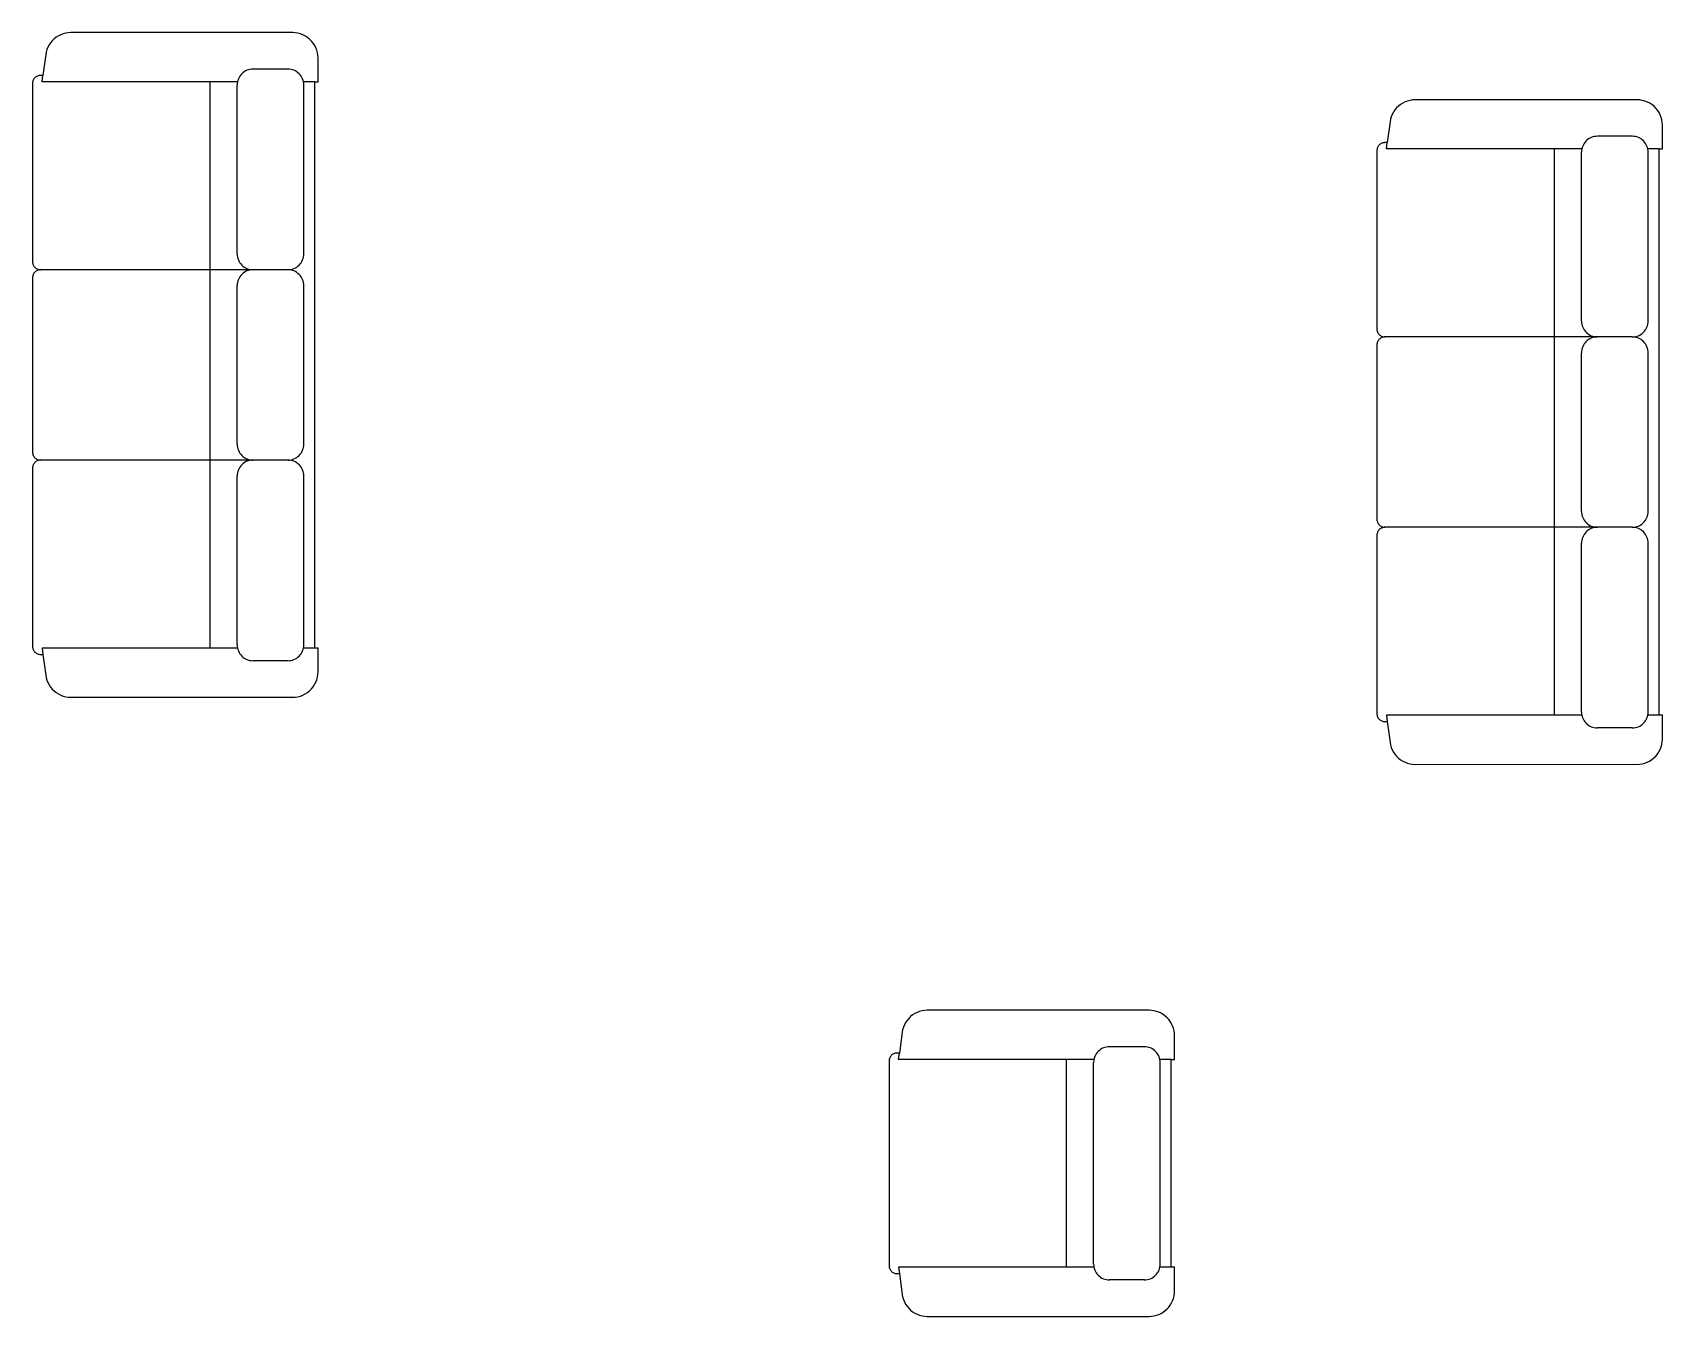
# Model space of a CAD drawing. Header units: millimetres. Extents: x 0 to 1313252738, y -131 to 560100888.
# Drawn here: x 1313247600 to 1313252738, y 559988396 to 559992443 of the extents above; entities that cross this region are included whole.
import ezdxf

# ---------------------------------------------------------------- set-up
doc = ezdxf.new("R2010")
doc.units = ezdxf.units.MM
doc.layers.add('設備-家具1階', color=7, linetype='Continuous')

msp = doc.modelspace()

# ---------------------------------------------------------------- linework, layer by layer
at = {"layer": '設備-家具1階', "color": 7, "linetype": 'Continuous'}
for p, q in [((1313248404.723, 559992327.748), (1313248294.722, 559992327.748)), ((1313247629.718, 559992287.748), (1313247632.384, 559992307.748)), ((1313248245.732, 559992287.748), (1313247629.718, 559992287.748)), ((1313248159.722, 559990502.747), (1313248159.722, 559992287.748)), ((1313248244.722, 559991745.248), (1313248244.722, 559992277.748)), ((1313248489.724, 559992287.748), (1313248453.713, 559992287.748)), ((1313248454.724, 559991745.248), (1313248454.724, 559992277.748)), ((1313251868.247, 559992075.91), (1313251870.913, 559992095.91)), ((1313252484.262, 559992075.91), (1313251868.247, 559992075.91)), ((1313252398.251, 559990290.909), (1313252398.251, 559992075.91)), ((1313252643.252, 559992115.91), (1313252533.252, 559992115.91)), ((1313252728.253, 559992075.91), (1313252692.243, 559992075.91)), ((1313252483.251, 559991533.41), (1313252483.251, 559992065.91)), ((1313252693.253, 559991533.41), (1313252693.253, 559992065.91)), ((1313248294.722, 559991695.248), (1313247624.723, 559991695.248)), ((1313248404.723, 559991695.248), (1313248294.722, 559991695.248)), ((1313248244.722, 559991145.247), (1313248244.722, 559991645.248)), ((1313248454.724, 559991145.247), (1313248454.724, 559991645.248)), ((1313252533.252, 559991483.41), (1313251863.252, 559991483.41)), ((1313252643.252, 559991483.41), (1313252533.252, 559991483.41)), ((1313252483.251, 559990933.409), (1313252483.251, 559991433.41)), ((1313252693.253, 559990933.409), (1313252693.253, 559991433.41)), ((1313248294.722, 559991095.247), (1313247624.723, 559991095.247)), ((1313248404.723, 559991095.247), (1313248294.722, 559991095.247)), ((1313248244.722, 559990512.747), (1313248244.722, 559991045.247)), ((1313248454.724, 559990512.747), (1313248454.724, 559991045.247)), ((1313252533.252, 559990883.409), (1313251863.252, 559990883.409)), ((1313252643.252, 559990883.409), (1313252533.252, 559990883.409)), ((1313252483.251, 559990300.909), (1313252483.251, 559990833.409)), ((1313252693.253, 559990300.909), (1313252693.253, 559990833.409)), ((1313248245.732, 559990502.747), (1313247629.718, 559990502.747)), ((1313247629.718, 559990502.747), (1313247632.384, 559990482.747)), ((1313248489.724, 559990502.747), (1313248453.713, 559990502.747)), ((1313248404.723, 559990462.747), (1313248294.722, 559990462.747)), ((1313252484.262, 559990290.909), (1313251868.247, 559990290.909)), ((1313251868.247, 559990290.909), (1313251870.913, 559990270.909)), ((1313252728.253, 559990290.909), (1313252692.243, 559990290.909)), ((1313252643.252, 559990250.909), (1313252533.252, 559990250.909)), ((1313251104.941, 559989245.974), (1313250994.94, 559989245.974)), ((1313250329.935, 559989205.974), (1313250332.602, 559989225.974)), ((1313250945.95, 559989205.974), (1313250329.935, 559989205.974)), ((1313250859.939, 559988550.973), (1313250859.939, 559989205.974)), ((1313250944.94, 559988560.973), (1313250944.94, 559989195.974)), ((1313251189.941, 559989205.974), (1313251153.931, 559989205.974)), ((1313251154.941, 559988560.973), (1313251154.941, 559989195.974)), ((1313250945.95, 559988550.973), (1313250329.935, 559988550.973)), ((1313250329.935, 559988550.973), (1313250332.602, 559988530.973)), ((1313251189.941, 559988550.973), (1313251153.931, 559988550.973)), ((1313251104.941, 559988510.973), (1313250994.94, 559988510.973))]:
    msp.add_line(p, q, dxfattribs=at)
for points in [[(1313248489.724, 559992287.748), (1313248499.724, 559992287.748), (1313248499.724, 559992362.749), (1313248499.286, 559992371.111), (1313248497.976, 559992379.381), (1313248495.808, 559992387.47), (1313248492.808, 559992395.287), (1313248489.006, 559992402.749), (1313248484.445, 559992409.771), (1313248479.175, 559992416.279), (1313248473.254, 559992422.2), (1313248466.747, 559992427.47), (1313248459.724, 559992432.031), (1313248452.263, 559992435.832), (1313248444.445, 559992438.833), (1313248436.356, 559992441), (1313248428.086, 559992442.31), (1313248419.723, 559992442.749), (1313247720.426, 559992442.749), (1313247712.222, 559992442.327), (1313247704.104, 559992441.066), (1313247696.159, 559992438.979), (1313247688.469, 559992436.089), (1313247681.117, 559992432.425), (1313247674.178, 559992428.026), (1313247667.728, 559992422.939), (1313247661.833, 559992417.218), (1313247656.556, 559992410.922), (1313247651.953, 559992404.118), (1313247648.071, 559992396.878), (1313247644.953, 559992389.278), (1313247642.63, 559992381.398), (1313247641.127, 559992373.322), (1313247632.384, 559992307.748), (1313247624.723, 559992307.748), (1313247622.272, 559992307.628), (1313247619.846, 559992307.268), (1313247617.466, 559992306.672), (1313247615.156, 559992305.845), (1313247612.938, 559992304.797), (1313247610.834, 559992303.535), (1313247608.863, 559992302.074), (1313247607.045, 559992300.426), (1313247605.397, 559992298.608), (1313247603.936, 559992296.638), (1313247602.675, 559992294.533), (1313247601.626, 559992292.316), (1313247600.799, 559992290.006), (1313247600.203, 559992287.626), (1313247599.843, 559992285.199), (1313247599.723, 559992282.748), (1313247599.723, 559991720.248), (1313247599.843, 559991717.798), (1313247600.203, 559991715.371), (1313247600.799, 559991712.991), (1313247601.626, 559991710.681), (1313247602.675, 559991708.463), (1313247603.936, 559991706.359), (1313247605.397, 559991704.388), (1313247607.045, 559991702.57), (1313247608.863, 559991700.923), (1313247610.834, 559991699.461), (1313247612.938, 559991698.2), (1313247615.156, 559991697.151), (1313247617.466, 559991696.324), (1313247619.846, 559991695.728), (1313247622.272, 559991695.368), (1313247624.723, 559991695.248), (1313247622.272, 559991695.128), (1313247619.846, 559991694.768), (1313247617.466, 559991694.171), (1313247615.156, 559991693.345), (1313247612.938, 559991692.296), (1313247610.834, 559991691.035), (1313247608.863, 559991689.573), (1313247607.045, 559991687.926), (1313247605.397, 559991686.108), (1313247603.936, 559991684.137), (1313247602.675, 559991682.033), (1313247601.626, 559991679.815), (1313247600.799, 559991677.505), (1313247600.203, 559991675.125), (1313247599.843, 559991672.698), (1313247599.723, 559991670.248), (1313247599.723, 559991120.247), (1313247599.86, 559991117.634), (1313247600.269, 559991115.05), (1313247600.946, 559991112.522), (1313247601.884, 559991110.079), (1313247603.072, 559991107.747), (1313247604.497, 559991105.553), (1313247606.144, 559991103.519), (1313247607.995, 559991101.669), (1313247610.028, 559991100.022), (1313247612.223, 559991098.597), (1313247614.554, 559991097.409), (1313247616.997, 559991096.471), (1313247619.525, 559991095.794), (1313247622.11, 559991095.384), (1313247624.723, 559991095.247), (1313247622.11, 559991095.11), (1313247619.525, 559991094.701), (1313247616.997, 559991094.024), (1313247614.554, 559991093.086), (1313247612.223, 559991091.898), (1313247610.028, 559991090.473), (1313247607.995, 559991088.826), (1313247606.144, 559991086.976), (1313247604.497, 559991084.942), (1313247603.072, 559991082.747), (1313247601.884, 559991080.416), (1313247600.946, 559991077.973), (1313247600.269, 559991075.445), (1313247599.86, 559991072.861), (1313247599.723, 559991070.247), (1313247599.723, 559990507.747), (1313247599.843, 559990505.296), (1313247600.203, 559990502.87), (1313247600.799, 559990500.49), (1313247601.626, 559990498.18), (1313247602.675, 559990495.962), (1313247603.936, 559990493.858), (1313247605.397, 559990491.887), (1313247607.045, 559990490.069), (1313247608.863, 559990488.422), (1313247610.834, 559990486.96), (1313247612.938, 559990485.699), (1313247615.156, 559990484.65), (1313247617.466, 559990483.823), (1313247619.846, 559990483.227), (1313247622.272, 559990482.867), (1313247624.723, 559990482.747), (1313247632.384, 559990482.747), (1313247641.127, 559990417.174), (1313247642.63, 559990409.097), (1313247644.953, 559990401.218), (1313247648.071, 559990393.618), (1313247651.953, 559990386.377), (1313247656.556, 559990379.574), (1313247661.833, 559990373.278), (1313247667.728, 559990367.556), (1313247674.178, 559990362.469), (1313247681.117, 559990358.071), (1313247688.469, 559990354.407), (1313247696.159, 559990351.516), (1313247704.104, 559990349.429), (1313247712.222, 559990348.168), (1313247720.426, 559990347.747), (1313248427.565, 559990348.132), (1313248435.881, 559990349.395), (1313248444.018, 559990351.525), (1313248451.886, 559990354.497), (1313248459.399, 559990358.278), (1313248466.474, 559990362.828), (1313248473.032, 559990368.095), (1313248479, 559990374.022), (1313248484.313, 559990380.543), (1313248488.912, 559990387.585), (1313248492.747, 559990395.071), (1313248495.774, 559990402.919), (1313248497.96, 559990411.041), (1313248499.282, 559990419.347), (1313248499.724, 559990427.747), (1313248499.724, 559990502.747), (1313248489.724, 559990502.747)], [(1313252728.253, 559992075.91), (1313252738.253, 559992075.91), (1313252738.253, 559992150.91), (1313252737.815, 559992159.273), (1313252736.505, 559992167.543), (1313252734.338, 559992175.632), (1313252731.337, 559992183.449), (1313252727.535, 559992190.91), (1313252722.974, 559992197.933), (1313252717.705, 559992204.441), (1313252711.783, 559992210.362), (1313252705.276, 559992215.632), (1313252698.253, 559992220.192), (1313252690.792, 559992223.994), (1313252682.974, 559992226.995), (1313252674.886, 559992229.162), (1313252666.615, 559992230.472), (1313252658.253, 559992230.91), (1313251958.955, 559992230.91), (1313251950.751, 559992230.489), (1313251942.634, 559992229.228), (1313251934.688, 559992227.141), (1313251926.998, 559992224.251), (1313251919.646, 559992220.587), (1313251912.708, 559992216.188), (1313251906.257, 559992211.101), (1313251900.362, 559992205.38), (1313251895.085, 559992199.084), (1313251890.482, 559992192.28), (1313251886.6, 559992185.04), (1313251883.482, 559992177.44), (1313251881.159, 559992169.56), (1313251879.657, 559992161.484), (1313251870.913, 559992095.91), (1313251863.252, 559992095.91), (1313251860.802, 559992095.79), (1313251858.375, 559992095.43), (1313251855.995, 559992094.834), (1313251853.685, 559992094.007), (1313251851.467, 559992092.958), (1313251849.363, 559992091.697), (1313251847.392, 559992090.236), (1313251845.574, 559992088.588), (1313251843.927, 559992086.77), (1313251842.465, 559992084.8), (1313251841.204, 559992082.695), (1313251840.155, 559992080.477), (1313251839.328, 559992078.167), (1313251838.732, 559992075.788), (1313251838.372, 559992073.361), (1313251838.252, 559992070.91), (1313251838.252, 559991508.41), (1313251838.372, 559991505.959), (1313251838.732, 559991503.533), (1313251839.328, 559991501.153), (1313251840.155, 559991498.843), (1313251841.204, 559991496.625), (1313251842.465, 559991494.521), (1313251843.927, 559991492.55), (1313251845.574, 559991490.732), (1313251847.392, 559991489.085), (1313251849.363, 559991487.623), (1313251851.467, 559991486.362), (1313251853.685, 559991485.313), (1313251855.995, 559991484.486), (1313251858.375, 559991483.89), (1313251860.802, 559991483.53), (1313251863.252, 559991483.41), (1313251860.802, 559991483.289), (1313251858.375, 559991482.929), (1313251855.995, 559991482.333), (1313251853.685, 559991481.507), (1313251851.467, 559991480.458), (1313251849.363, 559991479.197), (1313251847.392, 559991477.735), (1313251845.574, 559991476.087), (1313251843.927, 559991474.27), (1313251842.465, 559991472.299), (1313251841.204, 559991470.195), (1313251840.155, 559991467.977), (1313251839.328, 559991465.667), (1313251838.732, 559991463.287), (1313251838.372, 559991460.86), (1313251838.252, 559991458.41), (1313251838.252, 559990908.409), (1313251838.389, 559990905.796), (1313251838.798, 559990903.211), (1313251839.475, 559990900.684), (1313251840.413, 559990898.241), (1313251841.601, 559990895.909), (1313251843.027, 559990893.715), (1313251844.673, 559990891.681), (1313251846.524, 559990889.831), (1313251848.557, 559990888.184), (1313251850.752, 559990886.759), (1313251853.084, 559990885.571), (1313251855.527, 559990884.633), (1313251858.054, 559990883.956), (1313251860.639, 559990883.546), (1313251863.252, 559990883.409), (1313251860.639, 559990883.272), (1313251858.054, 559990882.863), (1313251855.527, 559990882.186), (1313251853.084, 559990881.248), (1313251850.752, 559990880.06), (1313251848.557, 559990878.635), (1313251846.524, 559990876.988), (1313251844.673, 559990875.138), (1313251843.027, 559990873.104), (1313251841.601, 559990870.909), (1313251840.413, 559990868.578), (1313251839.475, 559990866.135), (1313251838.798, 559990863.607), (1313251838.389, 559990861.022), (1313251838.252, 559990858.409), (1313251838.252, 559990295.909), (1313251838.372, 559990293.458), (1313251838.732, 559990291.031), (1313251839.328, 559990288.652), (1313251840.155, 559990286.342), (1313251841.204, 559990284.124), (1313251842.465, 559990282.019), (1313251843.927, 559990280.049), (1313251845.574, 559990278.231), (1313251847.392, 559990276.583), (1313251849.363, 559990275.122), (1313251851.467, 559990273.861), (1313251853.685, 559990272.812), (1313251855.995, 559990271.985), (1313251858.375, 559990271.389), (1313251860.802, 559990271.029), (1313251863.252, 559990270.909), (1313251870.913, 559990270.909), (1313251879.657, 559990205.336), (1313251881.159, 559990197.259), (1313251883.482, 559990189.379), (1313251886.6, 559990181.779), (1313251890.482, 559990174.539), (1313251895.085, 559990167.735), (1313251900.362, 559990161.439), (1313251906.257, 559990155.718), (1313251912.708, 559990150.631), (1313251919.646, 559990146.232), (1313251926.998, 559990142.569), (1313251934.688, 559990139.678), (1313251942.634, 559990137.591), (1313251950.751, 559990136.33), (1313251958.955, 559990135.909), (1313252666.094, 559990136.294), (1313252674.41, 559990137.557), (1313252682.547, 559990139.687), (1313252690.416, 559990142.659), (1313252697.929, 559990146.44), (1313252705.003, 559990150.99), (1313252711.561, 559990156.257), (1313252717.529, 559990162.184), (1313252722.842, 559990168.704), (1313252727.441, 559990175.747), (1313252731.276, 559990183.233), (1313252734.303, 559990191.081), (1313252736.489, 559990199.203), (1313252737.811, 559990207.509), (1313252738.253, 559990215.909), (1313252738.253, 559990290.909), (1313252728.253, 559990290.909)], [(1313251199.941, 559989205.974), (1313251199.941, 559989280.974), (1313251199.556, 559989288.815), (1313251198.404, 559989296.581), (1313251196.496, 559989304.197), (1313251193.852, 559989311.589), (1313251190.495, 559989318.686), (1313251186.459, 559989325.42), (1313251181.782, 559989331.726), (1313251176.51, 559989337.543), (1313251170.693, 559989342.815), (1313251164.387, 559989347.492), (1313251157.653, 559989351.528), (1313251150.556, 559989354.885), (1313251143.164, 559989357.529), (1313251135.548, 559989359.437), (1313251127.782, 559989360.589), (1313251119.941, 559989360.974), (1313250420.644, 559989360.974), (1313250412.44, 559989360.552), (1313250404.322, 559989359.292), (1313250396.377, 559989357.205), (1313250388.687, 559989354.314), (1313250381.334, 559989350.65), (1313250374.396, 559989346.252), (1313250367.946, 559989341.165), (1313250362.051, 559989335.443), (1313250356.774, 559989329.147), (1313250352.17, 559989322.343), (1313250348.289, 559989315.103), (1313250345.17, 559989307.503), (1313250342.848, 559989299.624), (1313250341.345, 559989291.547), (1313250332.602, 559989225.974), (1313250324.941, 559989225.974), (1313250322.327, 559989225.837), (1313250319.743, 559989225.428), (1313250317.215, 559989224.75), (1313250314.772, 559989223.813), (1313250312.441, 559989222.625), (1313250310.246, 559989221.199), (1313250308.212, 559989219.553), (1313250306.362, 559989217.702), (1313250304.715, 559989215.669), (1313250303.29, 559989213.474), (1313250302.102, 559989211.142), (1313250301.164, 559989208.699), (1313250300.487, 559989206.172), (1313250300.077, 559989203.587), (1313250299.94, 559989200.974), (1313250299.94, 559988555.973), (1313250300.077, 559988553.36), (1313250300.487, 559988550.775), (1313250301.164, 559988548.248), (1313250302.102, 559988545.805), (1313250303.29, 559988543.473), (1313250304.715, 559988541.278), (1313250306.362, 559988539.245), (1313250308.212, 559988537.394), (1313250310.246, 559988535.748), (1313250312.441, 559988534.322), (1313250314.772, 559988533.134), (1313250317.215, 559988532.197), (1313250319.743, 559988531.519), (1313250322.327, 559988531.11), (1313250324.941, 559988530.973), (1313250332.602, 559988530.973), (1313250341.345, 559988465.4), (1313250342.848, 559988457.323), (1313250345.17, 559988449.444), (1313250348.289, 559988441.844), (1313250352.17, 559988434.604), (1313250356.774, 559988427.8), (1313250362.051, 559988421.504), (1313250367.946, 559988415.782), (1313250374.396, 559988410.695), (1313250381.334, 559988406.297), (1313250388.687, 559988402.633), (1313250396.377, 559988399.742), (1313250404.322, 559988397.655), (1313250412.44, 559988396.395), (1313250420.644, 559988395.973), (1313251119.941, 559988395.973), (1313251127.782, 559988396.358), (1313251135.548, 559988397.51), (1313251143.164, 559988399.418), (1313251150.556, 559988402.062), (1313251157.653, 559988405.419), (1313251164.387, 559988409.455), (1313251170.693, 559988414.132), (1313251176.51, 559988419.404), (1313251181.782, 559988425.221), (1313251186.459, 559988431.527), (1313251190.495, 559988438.261), (1313251193.852, 559988445.358), (1313251196.496, 559988452.75), (1313251198.404, 559988460.366), (1313251199.556, 559988468.132), (1313251199.941, 559988475.973), (1313251199.941, 559988550.973), (1313251189.941, 559988550.973), (1313251189.941, 559989205.974)]]:
    msp.add_lwpolyline(points, close=True, dxfattribs=at)
for points in [[(1313248294.722, 559992327.748), (1313248289.822, 559992327.508), (1313248284.968, 559992326.788), (1313248280.208, 559992325.596), (1313248275.588, 559992323.942), (1313248271.152, 559992321.845), (1313248266.944, 559992319.322), (1313248263.003, 559992316.399), (1313248259.367, 559992313.104), (1313248256.072, 559992309.468), (1313248253.149, 559992305.527), (1313248250.626, 559992301.318), (1313248248.528, 559992296.883), (1313248246.875, 559992292.263), (1313248245.683, 559992287.503), (1313248244.963, 559992282.649), (1313248244.722, 559992277.748)], [(1313248454.724, 559992277.748), (1313248454.483, 559992282.649), (1313248453.763, 559992287.503), (1313248452.571, 559992292.263), (1313248450.918, 559992296.883), (1313248448.82, 559992301.318), (1313248446.297, 559992305.527), (1313248443.374, 559992309.468), (1313248440.079, 559992313.104), (1313248436.443, 559992316.399), (1313248432.502, 559992319.322), (1313248428.293, 559992321.845), (1313248423.858, 559992323.942), (1313248419.238, 559992325.596), (1313248414.478, 559992326.788), (1313248409.624, 559992327.508), (1313248404.723, 559992327.748)], [(1313252533.252, 559992115.91), (1313252528.351, 559992115.67), (1313252523.497, 559992114.95), (1313252518.737, 559992113.757), (1313252514.117, 559992112.104), (1313252509.682, 559992110.006), (1313252505.473, 559992107.484), (1313252501.532, 559992104.561), (1313252497.896, 559992101.266), (1313252494.601, 559992097.63), (1313252491.678, 559992093.689), (1313252489.155, 559992089.48), (1313252487.057, 559992085.045), (1313252485.404, 559992080.425), (1313252484.212, 559992075.665), (1313252483.492, 559992070.811), (1313252483.251, 559992065.91)], [(1313252693.253, 559992065.91), (1313252693.012, 559992070.811), (1313252692.292, 559992075.665), (1313252691.1, 559992080.425), (1313252689.447, 559992085.045), (1313252687.349, 559992089.48), (1313252684.826, 559992093.689), (1313252681.903, 559992097.63), (1313252678.608, 559992101.266), (1313252674.972, 559992104.561), (1313252671.031, 559992107.484), (1313252666.823, 559992110.006), (1313252662.387, 559992112.104), (1313252657.767, 559992113.757), (1313252653.007, 559992114.95), (1313252648.153, 559992115.67), (1313252643.252, 559992115.91)], [(1313248244.722, 559991745.248), (1313248244.963, 559991740.347), (1313248245.683, 559991735.493), (1313248246.875, 559991730.734), (1313248248.528, 559991726.114), (1313248250.626, 559991721.678), (1313248253.149, 559991717.469), (1313248256.072, 559991713.528), (1313248259.367, 559991709.893), (1313248263.003, 559991706.597), (1313248266.944, 559991703.674), (1313248271.152, 559991701.152), (1313248275.588, 559991699.054), (1313248280.208, 559991697.401), (1313248284.968, 559991696.209), (1313248289.822, 559991695.489), (1313248294.722, 559991695.248)], [(1313248404.723, 559991695.248), (1313248409.624, 559991695.489), (1313248414.478, 559991696.209), (1313248419.238, 559991697.401), (1313248423.858, 559991699.054), (1313248428.293, 559991701.152), (1313248432.502, 559991703.674), (1313248436.443, 559991706.597), (1313248440.079, 559991709.893), (1313248443.374, 559991713.528), (1313248446.297, 559991717.469), (1313248448.82, 559991721.678), (1313248450.918, 559991726.114), (1313248452.571, 559991730.734), (1313248453.763, 559991735.493), (1313248454.483, 559991740.347), (1313248454.724, 559991745.248)], [(1313248294.722, 559991695.248), (1313248289.822, 559991695.007), (1313248284.968, 559991694.287), (1313248280.208, 559991693.095), (1313248275.588, 559991691.442), (1313248271.152, 559991689.344), (1313248266.944, 559991686.821), (1313248263.003, 559991683.898), (1313248259.367, 559991680.603), (1313248256.072, 559991676.968), (1313248253.149, 559991673.026), (1313248250.626, 559991668.818), (1313248248.528, 559991664.382), (1313248246.875, 559991659.762), (1313248245.683, 559991655.002), (1313248244.963, 559991650.149), (1313248244.722, 559991645.248)], [(1313248454.724, 559991645.248), (1313248454.483, 559991650.149), (1313248453.763, 559991655.002), (1313248452.571, 559991659.762), (1313248450.918, 559991664.382), (1313248448.82, 559991668.818), (1313248446.297, 559991673.026), (1313248443.374, 559991676.968), (1313248440.079, 559991680.603), (1313248436.443, 559991683.898), (1313248432.502, 559991686.821), (1313248428.293, 559991689.344), (1313248423.858, 559991691.442), (1313248419.238, 559991693.095), (1313248414.478, 559991694.287), (1313248409.624, 559991695.007), (1313248404.723, 559991695.248)], [(1313252483.251, 559991533.41), (1313252483.492, 559991528.509), (1313252484.212, 559991523.655), (1313252485.404, 559991518.896), (1313252487.057, 559991514.276), (1313252489.155, 559991509.84), (1313252491.678, 559991505.631), (1313252494.601, 559991501.69), (1313252497.896, 559991498.054), (1313252501.532, 559991494.759), (1313252505.473, 559991491.836), (1313252509.682, 559991489.314), (1313252514.117, 559991487.216), (1313252518.737, 559991485.563), (1313252523.497, 559991484.371), (1313252528.351, 559991483.651), (1313252533.252, 559991483.41)], [(1313252643.252, 559991483.41), (1313252648.153, 559991483.651), (1313252653.007, 559991484.371), (1313252657.767, 559991485.563), (1313252662.387, 559991487.216), (1313252666.823, 559991489.314), (1313252671.031, 559991491.836), (1313252674.972, 559991494.759), (1313252678.608, 559991498.054), (1313252681.903, 559991501.69), (1313252684.826, 559991505.631), (1313252687.349, 559991509.84), (1313252689.447, 559991514.276), (1313252691.1, 559991518.896), (1313252692.292, 559991523.655), (1313252693.012, 559991528.509), (1313252693.253, 559991533.41)], [(1313252533.252, 559991483.41), (1313252528.351, 559991483.169), (1313252523.497, 559991482.449), (1313252518.737, 559991481.257), (1313252514.117, 559991479.604), (1313252509.682, 559991477.506), (1313252505.473, 559991474.983), (1313252501.532, 559991472.06), (1313252497.896, 559991468.765), (1313252494.601, 559991465.129), (1313252491.678, 559991461.188), (1313252489.155, 559991456.98), (1313252487.057, 559991452.544), (1313252485.404, 559991447.924), (1313252484.212, 559991443.164), (1313252483.492, 559991438.311), (1313252483.251, 559991433.41)], [(1313252693.253, 559991433.41), (1313252693.012, 559991438.311), (1313252692.292, 559991443.164), (1313252691.1, 559991447.924), (1313252689.447, 559991452.544), (1313252687.349, 559991456.98), (1313252684.826, 559991461.188), (1313252681.903, 559991465.129), (1313252678.608, 559991468.765), (1313252674.972, 559991472.06), (1313252671.031, 559991474.983), (1313252666.823, 559991477.506), (1313252662.387, 559991479.604), (1313252657.767, 559991481.257), (1313252653.007, 559991482.449), (1313252648.153, 559991483.169), (1313252643.252, 559991483.41)], [(1313248244.722, 559991145.247), (1313248244.963, 559991140.347), (1313248245.683, 559991135.493), (1313248246.875, 559991130.733), (1313248248.528, 559991126.113), (1313248250.626, 559991121.678), (1313248253.149, 559991117.469), (1313248256.072, 559991113.528), (1313248259.367, 559991109.892), (1313248263.003, 559991106.597), (1313248266.944, 559991103.674), (1313248271.152, 559991101.151), (1313248275.588, 559991099.053), (1313248280.208, 559991097.4), (1313248284.968, 559991096.208), (1313248289.822, 559991095.488), (1313248294.722, 559991095.247)], [(1313248404.723, 559991095.247), (1313248409.624, 559991095.488), (1313248414.478, 559991096.208), (1313248419.238, 559991097.4), (1313248423.858, 559991099.053), (1313248428.293, 559991101.151), (1313248432.502, 559991103.674), (1313248436.443, 559991106.597), (1313248440.079, 559991109.892), (1313248443.374, 559991113.528), (1313248446.297, 559991117.469), (1313248448.82, 559991121.678), (1313248450.918, 559991126.113), (1313248452.571, 559991130.733), (1313248453.763, 559991135.493), (1313248454.483, 559991140.347), (1313248454.724, 559991145.247)], [(1313248294.722, 559991095.247), (1313248289.822, 559991095.007), (1313248284.968, 559991094.287), (1313248280.208, 559991093.094), (1313248275.588, 559991091.441), (1313248271.152, 559991089.343), (1313248266.944, 559991086.821), (1313248263.003, 559991083.898), (1313248259.367, 559991080.603), (1313248256.072, 559991076.967), (1313248253.149, 559991073.026), (1313248250.626, 559991068.817), (1313248248.528, 559991064.382), (1313248246.875, 559991059.762), (1313248245.683, 559991055.002), (1313248244.963, 559991050.148), (1313248244.722, 559991045.247)], [(1313248454.724, 559991045.247), (1313248454.483, 559991050.148), (1313248453.763, 559991055.002), (1313248452.571, 559991059.762), (1313248450.918, 559991064.382), (1313248448.82, 559991068.817), (1313248446.297, 559991073.026), (1313248443.374, 559991076.967), (1313248440.079, 559991080.603), (1313248436.443, 559991083.898), (1313248432.502, 559991086.821), (1313248428.293, 559991089.343), (1313248423.858, 559991091.441), (1313248419.238, 559991093.094), (1313248414.478, 559991094.287), (1313248409.624, 559991095.007), (1313248404.723, 559991095.247)], [(1313252483.251, 559990933.409), (1313252483.492, 559990928.508), (1313252484.212, 559990923.655), (1313252485.404, 559990918.895), (1313252487.057, 559990914.275), (1313252489.155, 559990909.839), (1313252491.678, 559990905.631), (1313252494.601, 559990901.69), (1313252497.896, 559990898.054), (1313252501.532, 559990894.759), (1313252505.473, 559990891.836), (1313252509.682, 559990889.313), (1313252514.117, 559990887.215), (1313252518.737, 559990885.562), (1313252523.497, 559990884.37), (1313252528.351, 559990883.65), (1313252533.252, 559990883.409)], [(1313252643.252, 559990883.409), (1313252648.153, 559990883.65), (1313252653.007, 559990884.37), (1313252657.767, 559990885.562), (1313252662.387, 559990887.215), (1313252666.823, 559990889.313), (1313252671.031, 559990891.836), (1313252674.972, 559990894.759), (1313252678.608, 559990898.054), (1313252681.903, 559990901.69), (1313252684.826, 559990905.631), (1313252687.349, 559990909.839), (1313252689.447, 559990914.275), (1313252691.1, 559990918.895), (1313252692.292, 559990923.655), (1313252693.012, 559990928.508), (1313252693.253, 559990933.409)], [(1313252533.252, 559990883.409), (1313252528.351, 559990883.168), (1313252523.497, 559990882.449), (1313252518.737, 559990881.256), (1313252514.117, 559990879.603), (1313252509.682, 559990877.505), (1313252505.473, 559990874.983), (1313252501.532, 559990872.06), (1313252497.896, 559990868.765), (1313252494.601, 559990865.129), (1313252491.678, 559990861.188), (1313252489.155, 559990856.979), (1313252487.057, 559990852.543), (1313252485.404, 559990847.923), (1313252484.212, 559990843.164), (1313252483.492, 559990838.31), (1313252483.251, 559990833.409)], [(1313252693.253, 559990833.409), (1313252693.012, 559990838.31), (1313252692.292, 559990843.164), (1313252691.1, 559990847.923), (1313252689.447, 559990852.543), (1313252687.349, 559990856.979), (1313252684.826, 559990861.188), (1313252681.903, 559990865.129), (1313252678.608, 559990868.765), (1313252674.972, 559990872.06), (1313252671.031, 559990874.983), (1313252666.823, 559990877.505), (1313252662.387, 559990879.603), (1313252657.767, 559990881.256), (1313252653.007, 559990882.449), (1313252648.153, 559990883.168), (1313252643.252, 559990883.409)], [(1313248244.722, 559990512.747), (1313248244.963, 559990507.846), (1313248245.683, 559990502.992), (1313248246.875, 559990498.233), (1313248248.528, 559990493.613), (1313248250.626, 559990489.177), (1313248253.149, 559990484.968), (1313248256.072, 559990481.027), (1313248259.367, 559990477.391), (1313248263.003, 559990474.096), (1313248266.944, 559990471.173), (1313248271.152, 559990468.651), (1313248275.588, 559990466.553), (1313248280.208, 559990464.9), (1313248284.968, 559990463.708), (1313248289.822, 559990462.988), (1313248294.722, 559990462.747)], [(1313248404.723, 559990462.747), (1313248409.624, 559990462.988), (1313248414.478, 559990463.708), (1313248419.238, 559990464.9), (1313248423.858, 559990466.553), (1313248428.293, 559990468.651), (1313248432.502, 559990471.173), (1313248436.443, 559990474.096), (1313248440.079, 559990477.391), (1313248443.374, 559990481.027), (1313248446.297, 559990484.968), (1313248448.82, 559990489.177), (1313248450.918, 559990493.613), (1313248452.571, 559990498.233), (1313248453.763, 559990502.992), (1313248454.483, 559990507.846), (1313248454.724, 559990512.747)], [(1313252483.251, 559990300.909), (1313252483.492, 559990296.008), (1313252484.212, 559990291.154), (1313252485.404, 559990286.394), (1313252487.057, 559990281.775), (1313252489.155, 559990277.339), (1313252491.678, 559990273.13), (1313252494.601, 559990269.189), (1313252497.896, 559990265.553), (1313252501.532, 559990262.258), (1313252505.473, 559990259.335), (1313252509.682, 559990256.813), (1313252514.117, 559990254.715), (1313252518.737, 559990253.062), (1313252523.497, 559990251.869), (1313252528.351, 559990251.149), (1313252533.252, 559990250.909)], [(1313252643.252, 559990250.909), (1313252648.153, 559990251.149), (1313252653.007, 559990251.869), (1313252657.767, 559990253.062), (1313252662.387, 559990254.715), (1313252666.823, 559990256.813), (1313252671.031, 559990259.335), (1313252674.972, 559990262.258), (1313252678.608, 559990265.553), (1313252681.903, 559990269.189), (1313252684.826, 559990273.13), (1313252687.349, 559990277.339), (1313252689.447, 559990281.775), (1313252691.1, 559990286.394), (1313252692.292, 559990291.154), (1313252693.012, 559990296.008), (1313252693.253, 559990300.909)], [(1313250994.94, 559989245.974), (1313250990.039, 559989245.733), (1313250985.185, 559989245.013), (1313250980.426, 559989243.821), (1313250975.806, 559989242.168), (1313250971.37, 559989240.07), (1313250967.161, 559989237.547), (1313250963.22, 559989234.625), (1313250959.584, 559989231.329), (1313250956.289, 559989227.694), (1313250953.366, 559989223.753), (1313250950.843, 559989219.544), (1313250948.746, 559989215.108), (1313250947.093, 559989210.488), (1313250945.9, 559989205.728), (1313250945.18, 559989200.875), (1313250944.94, 559989195.974)], [(1313251154.941, 559989195.974), (1313251154.7, 559989200.875), (1313251153.98, 559989205.728), (1313251152.788, 559989210.488), (1313251151.135, 559989215.108), (1313251149.037, 559989219.544), (1313251146.514, 559989223.753), (1313251143.591, 559989227.694), (1313251140.296, 559989231.329), (1313251136.66, 559989234.625), (1313251132.719, 559989237.547), (1313251128.511, 559989240.07), (1313251124.075, 559989242.168), (1313251119.455, 559989243.821), (1313251114.695, 559989245.013), (1313251109.842, 559989245.733), (1313251104.941, 559989245.974)], [(1313250944.94, 559988560.973), (1313250945.18, 559988556.072), (1313250945.9, 559988551.219), (1313250947.093, 559988546.459), (1313250948.746, 559988541.839), (1313250950.843, 559988537.403), (1313250953.366, 559988533.194), (1313250956.289, 559988529.253), (1313250959.584, 559988525.618), (1313250963.22, 559988522.322), (1313250967.161, 559988519.399), (1313250971.37, 559988516.877), (1313250975.806, 559988514.779), (1313250980.426, 559988513.126), (1313250985.185, 559988511.934), (1313250990.039, 559988511.214), (1313250994.94, 559988510.973)], [(1313251104.941, 559988510.973), (1313251109.842, 559988511.214), (1313251114.695, 559988511.934), (1313251119.455, 559988513.126), (1313251124.075, 559988514.779), (1313251128.511, 559988516.877), (1313251132.719, 559988519.399), (1313251136.66, 559988522.322), (1313251140.296, 559988525.618), (1313251143.591, 559988529.253), (1313251146.514, 559988533.194), (1313251149.037, 559988537.403), (1313251151.135, 559988541.839), (1313251152.788, 559988546.459), (1313251153.98, 559988551.219), (1313251154.7, 559988556.072), (1313251154.941, 559988560.973)]]:
    msp.add_lwpolyline(points, dxfattribs=at)

doc.saveas('drawing.dxf')
